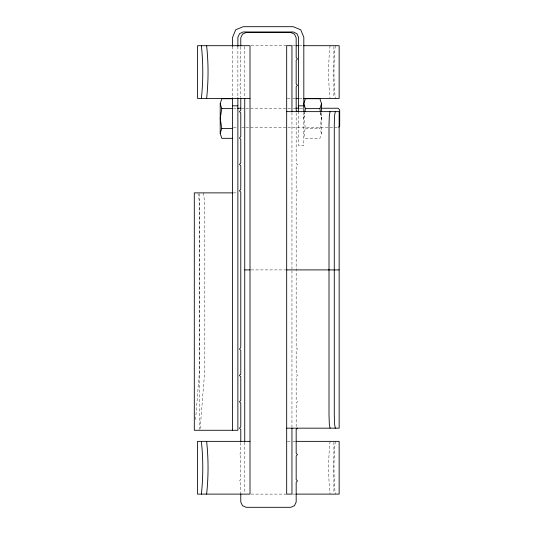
<?xml version="1.0" encoding="UTF-8"?>
<svg xmlns="http://www.w3.org/2000/svg" width="534" height="534" viewBox="0 0 534 534"><rect width="100%" height="100%" fill="white"/><g stroke="black" fill="none" stroke-linecap="round" stroke-linejoin="round"><path stroke-width="0.4" stroke-dasharray="2.67 2" d="M195.577 419.637L199.536 370.302L199.536 213.98L199.028 199.242L197.994 193.675M200.13 428.729L204.816 370.302L204.816 213.98L204.302 199.242L203.12 192.881M303.819 118.521L304.767 112.427L303.819 118.521L305.408 128.42L303.819 133.367L305.408 138.319L319.913 138.319L321.495 133.367L321.495 112.747M321.495 133.367L319.913 128.42L321.495 118.521L320.547 112.427M330.065 45.697C328.183 63.099 328.183 81.048 330.065 98.45M335.325 45.697C333.443 63.099 333.443 81.048 335.325 98.45M330.065 441.358C328.183 458.759 328.183 476.708 330.065 494.11M335.325 441.358C333.443 458.759 333.443 476.708 335.325 494.11M251.14 45.697L286.678 45.697M292.772 45.697L295.435 45.697M299.327 45.697L303.419 45.697M287.312 98.45L291.197 98.45M292.772 98.45L295.435 98.45M299.327 98.45L303.419 98.45M233.431 108.235L236.756 108.235M241.742 108.235L245.066 108.235M245.894 108.235L292.418 108.235M293.253 108.235L294.915 108.235M299.894 108.235L303.219 108.235M233.431 127.786L236.756 127.786M241.742 127.786L245.066 127.786M245.894 127.786L338.115 127.786M305.408 128.42L319.913 128.42M233.358 192.881L237.877 192.881M251.14 269.904L285.543 269.904M287.312 441.358L291.197 441.358M292.772 441.358L295.435 441.358M251.14 494.11L286.678 494.11M292.772 494.11L295.435 494.11M320.52 112.427L321.495 118.521M333.89 46.518L333.89 97.622M333.89 442.179L333.89 493.289M303.819 112.427L303.819 145.602L298.546 145.602L298.546 111.606M296.17 112.954L296.17 136.697L297.491 138.012L296.17 139.334L296.17 163.077L297.491 164.392L296.17 165.714L296.17 189.45L297.491 190.772L296.17 192.086L296.17 347.714L297.491 349.036L296.17 350.357L296.17 374.094L297.491 375.415L296.17 376.73L296.17 400.473L297.491 401.788L296.17 403.11L296.17 426.846M291.951 112.474L291.951 269.069M291.951 270.731L291.951 427.434M244.739 46.491L244.739 97.622M244.739 442.179L244.739 493.316M240.781 46.845L240.781 57.565L239.459 58.88L240.781 60.202L240.781 83.945L239.459 85.26L240.781 86.581L240.781 97.221M240.781 442.586L240.781 453.226L239.459 454.547L240.781 455.862L240.781 479.605L239.459 480.92L240.781 482.242L240.781 492.955M237.877 46.411L237.877 97.929M232.604 46.411L232.604 97.829M199.582 193.708L199.582 429.443"/><path stroke-width="0.8" d="M232.604 98.723L221.79 98.723L220.208 103.669L221.79 108.622L220.208 118.521L221.79 128.42L220.208 133.367L221.79 138.319L232.604 138.319M304.921 111.666L305.408 108.622L303.819 103.669L305.408 98.723L319.913 98.723L321.495 103.669L321.495 111.92M201.365 98.45C203.254 81.055 203.254 63.085 201.365 45.697M206.625 98.45C208.514 81.055 208.514 63.085 206.625 45.697M201.365 494.11C203.254 476.715 203.254 458.746 201.365 441.358M206.625 494.11C208.514 476.715 208.514 458.746 206.625 441.358M330.065 111.639L329.324 115.504L329.011 124.829L329.011 414.978L329.324 424.303L330.065 428.168M335.325 111.639L334.578 115.504L334.271 124.829L334.271 414.978L334.578 424.303L335.325 428.168M320.4 111.666L319.913 108.622L321.495 103.669M338.643 127.232L339.697 126.124L339.697 109.897L338.115 108.235L321.495 108.235M297.491 428.168L296.17 429.49L296.17 453.226L297.491 454.547L296.17 455.862L296.17 479.605L297.491 480.92L296.17 482.242L296.17 502.027L294.501 505.625L290.897 507.3L246.054 507.3L242.449 505.625L240.781 502.027L240.781 493.783M296.05 45.697L298.706 45.697M303.419 45.697L339.15 45.697L339.15 98.45L303.419 98.45M250.012 98.45L197.54 98.45L197.54 45.697L250.012 45.697L250.012 494.11L197.54 494.11L197.54 441.358L250.012 441.358M296.05 98.45L298.706 98.45M232.604 105.832L237.877 105.832M298.546 105.832L303.819 105.832M237.59 108.235L240.914 108.235M295.743 108.235L299.067 108.235M221.79 108.622L232.604 108.622M305.408 108.622L319.913 108.622M286.678 111.639L339.15 111.639L339.15 428.168L286.678 428.168M221.79 128.42L232.604 128.42M232.777 192.881L194.303 192.881L194.303 430.277L237.877 430.277L237.877 97.829M244.739 269.904L250.012 269.904M286.678 269.904L328.81 269.904M329.011 269.904L339.15 269.904M296.05 441.358L339.15 441.358L339.15 494.11L296.05 494.11M297.491 111.639L296.17 110.318L296.17 86.581L297.491 85.26L296.17 83.945L296.17 60.202L297.491 58.88L296.17 57.565L296.17 37.78L294.501 34.176L290.897 32.507L246.054 32.507L242.449 34.176L240.781 37.78L240.781 46.024M303.819 111.606L303.819 37.253L300.735 29.791L293.273 26.7L243.157 26.7L235.694 29.791L232.604 37.253L232.604 46.411M298.546 111.606L298.546 37.253L296.877 33.649L293.273 31.973L243.157 31.973L239.552 33.649L237.877 37.253L237.877 46.411M291.951 111.639L291.951 45.697L286.678 45.697L286.678 494.11L291.951 494.11L291.951 428.168M244.739 98.45L244.739 441.358M240.781 98.042L240.781 110.318L239.459 111.639L240.781 112.954L240.781 136.697L239.459 138.012L240.781 139.334L240.781 163.077L239.459 164.392L240.781 165.714L240.781 189.45L239.459 190.772L240.781 192.086L240.781 347.714L239.459 349.036L240.781 350.357L240.781 374.094L239.459 375.415L240.781 376.73L240.781 400.473L239.459 401.788L240.781 403.11L240.781 426.846L239.459 428.168L240.781 429.49L240.781 441.765M232.604 97.829L232.604 430.277M220.208 103.669L220.208 133.367"/></g></svg>
